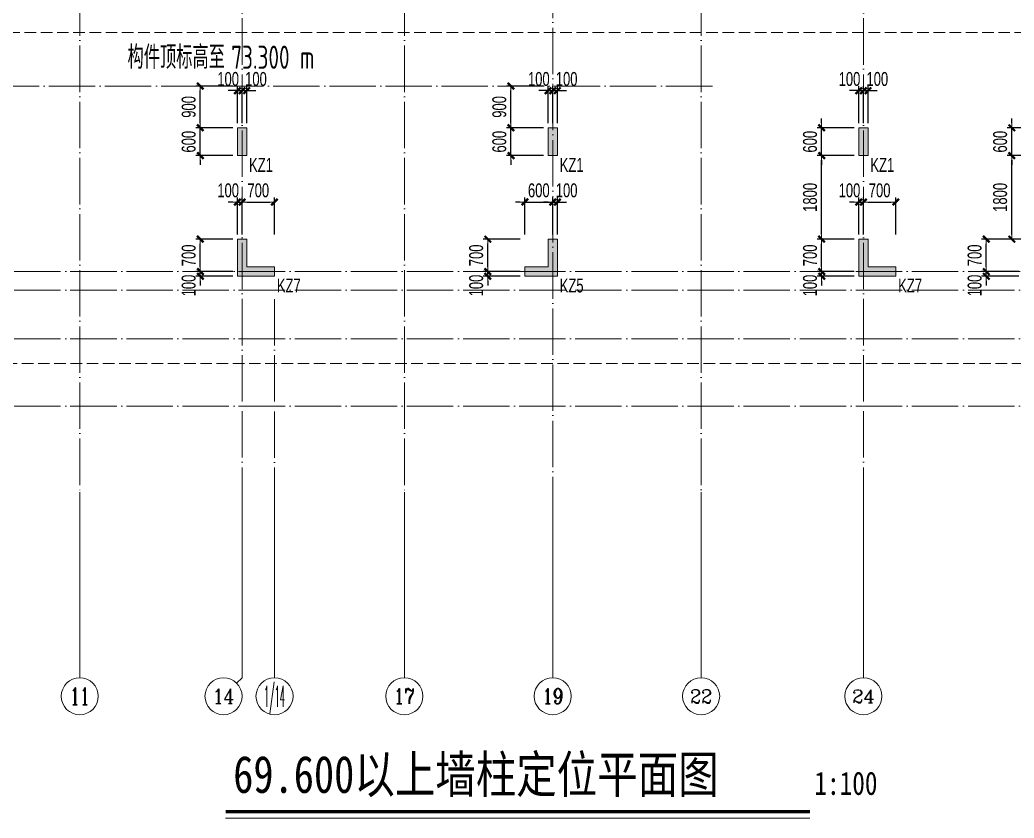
# Model space of a CAD drawing. Extents: x -129922 to 1190196, y -520662 to 139923.
# Drawn here: x 309305 to 330747, y -421950 to -404746 of the extents above; entities that cross this region are included whole.
import ezdxf
from ezdxf.enums import TextEntityAlignment as Align

# ---------------------------------------------------------------- set-up
doc = ezdxf.new("R2010")
doc.units = 0
doc.header["$LTSCALE"] = 1000
doc.header["$MEASUREMENT"] = 0
doc.linetypes.add('DASH', pattern=[0.35, 0.25, -0.1])
doc.linetypes.add('DOTE', pattern=[2.42, 2, -0.2, 0.02, -0.2])
for name, color, linetype, lineweight in [('A-标注-轴号', 3, 'Continuous', 15), ('A-标注-轴号文字', 7, 'Continuous', 15), ('A-轴线-塔楼', 1, 'DOTE', 9), ('A-轴线-隔墙', 41, 'DOTE', 9), ('S-墙柱-DIM', 3, 'Continuous', 20), ('S-墙柱-HATCH', 251, 'Continuous', 9), ('S-墙柱-WALL', 6, 'Continuous', 20), ('S-板-BEAM', 4, 'DASH', 20), ('S-板-文字', 7, 'Continuous', 20), ('S-通用-TEXT', 7, 'Continuous', 20)]:
    doc.layers.add(name, color=color, linetype=linetype, lineweight=lineweight)
doc.styles.add('_TCH_AXIS', font='COMPLEX.shx', dxfattribs={"bigfont": 'hztxt.shx'})
doc.styles.add('BW_Dim', font='Bweng.shx', dxfattribs={"width": 0.7, "bigfont": 'hztxt.shx'})
doc.styles.add('COMPLEX', font='COMPLEX')
doc.styles.add('TSSD_Dimension', font='tssdeng.shx', dxfattribs={"width": 0.7, "bigfont": 'HZTXT.SHX'})
doc.styles.add('黑体', font='', dxfattribs={"width": 0.8})
doc.styles.get('黑体').set_extended_font_data('SimHei')
doc.dimstyles.new('Cyz_100_100', dxfattribs={"dimtxt": 300, "dimasz": 100, "dimexe": 100, "dimexo": 100, "dimgap": 100, "dimtad": 1, "dimdec": 0, "dimzin": 0, "dimdsep": 46, "dimtxsty": 'BW_Dim', "dimblk": '_bwk', "dimcen": 0, "dimclrt": 7, "dimadec": 0, "dimazin": 0, "dimtfac": 1, "dimtdec": 0, "dimtix": 1, "dimtmove": 2, "dimatfit": 0, "dimfxl": 0, "dimtolj": 1, "dimtzin": 0, "dimarcsym": 0})

# ---------------------------------------------------------------- blocks, each defined once
blk = doc.blocks.new('_bwk')
blk.add_line((-1, 0), (0, 0))
at = {"const_width": 0.5}
blk.add_lwpolyline([(-0.7, -0.7), (0.7, 0.7)], dxfattribs=at)
blk = doc.blocks.new('*D373')
at = {"layer": 'Defpoints', "color": 0, "transparency": 16777216}
for p in [(313196, -410171), (313996, -410171), (313996, -410271)]:
    blk.add_point(p, dxfattribs=at)
at = {"layer": 'S-墙柱-DIM', "color": 0, "lineweight": -2, "transparency": 16777216}
for p, q in [((313896, -410171), (313096, -410171)), ((313196, -410071), (313196, -409971)), ((313196, -410271), (313196, -410171)), ((313896, -410271), (313096, -410271)), ((313196, -410371), (313196, -410471))]:
    blk.add_line(p, q, dxfattribs=at)
at = {"layer": 'S-墙柱-DIM', "color": 0, "lineweight": -2, "transparency": 16777216, "xscale": 100, "yscale": 100, "zscale": 100}
for p, rotation in [((313196, -410171), 270), ((313196, -410271), 90)]:
    blk.add_blockref('_bwk', p, dxfattribs=dict(at, rotation=rotation))
at = {"layer": 'S-墙柱-DIM', "color": 7, "transparency": 16777216, "insert": (312946, -410471), "char_height": 300, "attachment_point": 5, "rotation": 90, "style": 'BW_Dim'}
blk.add_mtext('\\A1;100', dxfattribs=at)
blk = doc.blocks.new('*D374')
at = {"layer": 'Defpoints', "color": 0, "transparency": 16777216}
for p in [(313196, -409471), (313996, -409471), (313996, -410171)]:
    blk.add_point(p, dxfattribs=at)
at = {"layer": 'S-墙柱-DIM', "color": 0, "lineweight": -2, "transparency": 16777216}
for p, q in [((313896, -409471), (313096, -409471)), ((313196, -410071), (313196, -409571)), ((313896, -410171), (313096, -410171))]:
    blk.add_line(p, q, dxfattribs=at)
at = {"layer": 'S-墙柱-DIM', "color": 0, "lineweight": -2, "transparency": 16777216, "xscale": 100, "yscale": 100, "zscale": 100}
for p, rotation in [((313196, -409471), 90), ((313196, -410171), 270)]:
    blk.add_blockref('_bwk', p, dxfattribs=dict(at, rotation=rotation))
at = {"layer": 'S-墙柱-DIM', "color": 7, "transparency": 16777216, "insert": (312946, -409821), "char_height": 300, "attachment_point": 5, "rotation": 90, "style": 'BW_Dim'}
blk.add_mtext('\\A1;700', dxfattribs=at)
blk = doc.blocks.new('*D375')
at = {"layer": 'Defpoints', "color": 0, "transparency": 16777216}
for p in [(314096, -408671), (313996, -409471), (314096, -409471)]:
    blk.add_point(p, dxfattribs=at)
at = {"layer": 'S-墙柱-DIM', "color": 0, "lineweight": -2, "transparency": 16777216}
for p, q in [((313896, -408671), (313796, -408671)), ((313996, -409371), (313996, -408571)), ((313996, -408671), (314096, -408671)), ((314096, -409371), (314096, -408571)), ((314196, -408671), (314296, -408671))]:
    blk.add_line(p, q, dxfattribs=at)
at = {"layer": 'S-墙柱-DIM', "color": 0, "lineweight": -2, "transparency": 16777216, "xscale": 100, "yscale": 100, "zscale": 100}
blk.add_blockref('_bwk', (313996, -408671), dxfattribs=at)
at = {"layer": 'S-墙柱-DIM', "color": 0, "lineweight": -2, "transparency": 16777216, "xscale": 100, "yscale": 100, "zscale": 100, "rotation": 180}
blk.add_blockref('_bwk', (314096, -408671), dxfattribs=at)
at = {"layer": 'S-墙柱-DIM', "color": 7, "transparency": 16777216, "insert": (313796, -408421), "char_height": 300, "attachment_point": 5, "style": 'BW_Dim'}
blk.add_mtext('\\A1;100', dxfattribs=at)
blk = doc.blocks.new('*D376')
at = {"layer": 'Defpoints', "color": 0, "transparency": 16777216}
for p in [(314796, -408671), (314096, -409471), (314796, -409471)]:
    blk.add_point(p, dxfattribs=at)
at = {"layer": 'S-墙柱-DIM', "color": 0, "lineweight": -2, "transparency": 16777216}
for p, q in [((314096, -409371), (314096, -408571)), ((314196, -408671), (314696, -408671)), ((314796, -409371), (314796, -408571))]:
    blk.add_line(p, q, dxfattribs=at)
at = {"layer": 'S-墙柱-DIM', "color": 0, "lineweight": -2, "transparency": 16777216, "xscale": 100, "yscale": 100, "zscale": 100, "rotation": 180}
blk.add_blockref('_bwk', (314096, -408671), dxfattribs=at)
at = {"layer": 'S-墙柱-DIM', "color": 0, "lineweight": -2, "transparency": 16777216, "xscale": 100, "yscale": 100, "zscale": 100}
blk.add_blockref('_bwk', (314796, -408671), dxfattribs=at)
at = {"layer": 'S-墙柱-DIM', "color": 7, "transparency": 16777216, "insert": (314446, -408421), "char_height": 300, "attachment_point": 5, "style": 'BW_Dim'}
blk.add_mtext('\\A1;700', dxfattribs=at)
blk = doc.blocks.new('*D377')
at = {"layer": 'Defpoints', "color": 0, "transparency": 16777216}
for p in [(313196, -407071), (313996, -407071), (313996, -407671)]:
    blk.add_point(p, dxfattribs=at)
at = {"layer": 'S-墙柱-DIM', "color": 0, "lineweight": -2, "transparency": 16777216}
for p, q in [((313196, -406971), (313196, -406871)), ((313896, -407071), (313096, -407071)), ((313196, -407671), (313196, -407071)), ((313896, -407671), (313096, -407671)), ((313196, -407771), (313196, -407871))]:
    blk.add_line(p, q, dxfattribs=at)
at = {"layer": 'S-墙柱-DIM', "color": 0, "lineweight": -2, "transparency": 16777216, "xscale": 100, "yscale": 100, "zscale": 100}
for p, rotation in [((313196, -407071), 270), ((313196, -407671), 90)]:
    blk.add_blockref('_bwk', p, dxfattribs=dict(at, rotation=rotation))
at = {"layer": 'S-墙柱-DIM', "color": 7, "transparency": 16777216, "insert": (312946, -407371), "char_height": 300, "attachment_point": 5, "rotation": 90, "style": 'BW_Dim'}
blk.add_mtext('\\A1;600', dxfattribs=at)
blk = doc.blocks.new('*D378')
at = {"layer": 'Defpoints', "color": 0, "transparency": 16777216}
for p in [(313196, -406171), (313996, -406171), (313996, -407071)]:
    blk.add_point(p, dxfattribs=at)
at = {"layer": 'S-墙柱-DIM', "color": 0, "lineweight": -2, "transparency": 16777216}
for p, q in [((313896, -406171), (313096, -406171)), ((313196, -406971), (313196, -406271)), ((313896, -407071), (313096, -407071))]:
    blk.add_line(p, q, dxfattribs=at)
at = {"layer": 'S-墙柱-DIM', "color": 0, "lineweight": -2, "transparency": 16777216, "xscale": 100, "yscale": 100, "zscale": 100}
for p, rotation in [((313196, -406171), 90), ((313196, -407071), 270)]:
    blk.add_blockref('_bwk', p, dxfattribs=dict(at, rotation=rotation))
at = {"layer": 'S-墙柱-DIM', "color": 7, "transparency": 16777216, "insert": (312946, -406621), "char_height": 300, "attachment_point": 5, "rotation": 90, "style": 'BW_Dim'}
blk.add_mtext('\\A1;900', dxfattribs=at)
blk = doc.blocks.new('*D379')
at = {"layer": 'Defpoints', "color": 0, "transparency": 16777216}
for p in [(314096, -406271), (313996, -407071), (314096, -407071)]:
    blk.add_point(p, dxfattribs=at)
at = {"layer": 'S-墙柱-DIM', "color": 0, "lineweight": -2, "transparency": 16777216}
for p, q in [((313896, -406271), (313796, -406271)), ((313996, -406971), (313996, -406171)), ((313996, -406271), (314096, -406271)), ((314096, -406971), (314096, -406171)), ((314196, -406271), (314296, -406271))]:
    blk.add_line(p, q, dxfattribs=at)
at = {"layer": 'S-墙柱-DIM', "color": 0, "lineweight": -2, "transparency": 16777216, "xscale": 100, "yscale": 100, "zscale": 100}
blk.add_blockref('_bwk', (313996, -406271), dxfattribs=at)
at = {"layer": 'S-墙柱-DIM', "color": 0, "lineweight": -2, "transparency": 16777216, "xscale": 100, "yscale": 100, "zscale": 100, "rotation": 180}
blk.add_blockref('_bwk', (314096, -406271), dxfattribs=at)
at = {"layer": 'S-墙柱-DIM', "color": 7, "transparency": 16777216, "insert": (313796, -406021), "char_height": 300, "attachment_point": 5, "style": 'BW_Dim'}
blk.add_mtext('\\A1;100', dxfattribs=at)
blk = doc.blocks.new('*D380')
at = {"layer": 'Defpoints', "color": 0, "transparency": 16777216}
for p in [(314196, -406271), (314096, -407071), (314196, -407071)]:
    blk.add_point(p, dxfattribs=at)
at = {"layer": 'S-墙柱-DIM', "color": 0, "lineweight": -2, "transparency": 16777216}
for p, q in [((313996, -406271), (313896, -406271)), ((314096, -406971), (314096, -406171)), ((314096, -406271), (314196, -406271)), ((314196, -406971), (314196, -406171)), ((314296, -406271), (314396, -406271))]:
    blk.add_line(p, q, dxfattribs=at)
at = {"layer": 'S-墙柱-DIM', "color": 0, "lineweight": -2, "transparency": 16777216, "xscale": 100, "yscale": 100, "zscale": 100}
blk.add_blockref('_bwk', (314096, -406271), dxfattribs=at)
at = {"layer": 'S-墙柱-DIM', "color": 0, "lineweight": -2, "transparency": 16777216, "xscale": 100, "yscale": 100, "zscale": 100, "rotation": 180}
blk.add_blockref('_bwk', (314196, -406271), dxfattribs=at)
at = {"layer": 'S-墙柱-DIM', "color": 7, "transparency": 16777216, "insert": (314396, -406021), "char_height": 300, "attachment_point": 5, "style": 'BW_Dim'}
blk.add_mtext('\\A1;100', dxfattribs=at)
blk = doc.blocks.new('*D381')
at = {"layer": 'Defpoints', "color": 0, "transparency": 16777216}
for p in [(319396, -410171), (320196, -410171), (320196, -410271)]:
    blk.add_point(p, dxfattribs=at)
at = {"layer": 'S-墙柱-DIM', "color": 0, "lineweight": -2, "transparency": 16777216}
for p, q in [((320096, -410171), (319296, -410171)), ((319396, -410071), (319396, -409971)), ((319396, -410271), (319396, -410171)), ((320096, -410271), (319296, -410271)), ((319396, -410371), (319396, -410471))]:
    blk.add_line(p, q, dxfattribs=at)
at = {"layer": 'S-墙柱-DIM', "color": 0, "lineweight": -2, "transparency": 16777216, "xscale": 100, "yscale": 100, "zscale": 100}
for p, rotation in [((319396, -410171), 270), ((319396, -410271), 90)]:
    blk.add_blockref('_bwk', p, dxfattribs=dict(at, rotation=rotation))
at = {"layer": 'S-墙柱-DIM', "color": 7, "transparency": 16777216, "insert": (319146, -410471), "char_height": 300, "attachment_point": 5, "rotation": 90, "style": 'BW_Dim'}
blk.add_mtext('\\A1;100', dxfattribs=at)
blk = doc.blocks.new('*D382')
at = {"layer": 'Defpoints', "color": 0, "transparency": 16777216}
for p in [(319396, -409471), (320196, -409471), (320196, -410171)]:
    blk.add_point(p, dxfattribs=at)
at = {"layer": 'S-墙柱-DIM', "color": 0, "lineweight": -2, "transparency": 16777216}
for p, q in [((320096, -409471), (319296, -409471)), ((319396, -410071), (319396, -409571)), ((320096, -410171), (319296, -410171))]:
    blk.add_line(p, q, dxfattribs=at)
at = {"layer": 'S-墙柱-DIM', "color": 0, "lineweight": -2, "transparency": 16777216, "xscale": 100, "yscale": 100, "zscale": 100}
for p, rotation in [((319396, -409471), 90), ((319396, -410171), 270)]:
    blk.add_blockref('_bwk', p, dxfattribs=dict(at, rotation=rotation))
at = {"layer": 'S-墙柱-DIM', "color": 7, "transparency": 16777216, "insert": (319146, -409821), "char_height": 300, "attachment_point": 5, "rotation": 90, "style": 'BW_Dim'}
blk.add_mtext('\\A1;700', dxfattribs=at)
blk = doc.blocks.new('*D383')
at = {"layer": 'Defpoints', "color": 0, "transparency": 16777216}
for p in [(320796, -408671), (320196, -409471), (320796, -409471)]:
    blk.add_point(p, dxfattribs=at)
at = {"layer": 'S-墙柱-DIM', "color": 0, "lineweight": -2, "transparency": 16777216}
for p, q in [((320096, -408671), (319996, -408671)), ((320196, -409371), (320196, -408571)), ((320196, -408671), (320796, -408671)), ((320796, -409371), (320796, -408571)), ((320896, -408671), (320996, -408671))]:
    blk.add_line(p, q, dxfattribs=at)
at = {"layer": 'S-墙柱-DIM', "color": 0, "lineweight": -2, "transparency": 16777216, "xscale": 100, "yscale": 100, "zscale": 100}
blk.add_blockref('_bwk', (320196, -408671), dxfattribs=at)
at = {"layer": 'S-墙柱-DIM', "color": 0, "lineweight": -2, "transparency": 16777216, "xscale": 100, "yscale": 100, "zscale": 100, "rotation": 180}
blk.add_blockref('_bwk', (320796, -408671), dxfattribs=at)
at = {"layer": 'S-墙柱-DIM', "color": 7, "transparency": 16777216, "insert": (320496, -408421), "char_height": 300, "attachment_point": 5, "style": 'BW_Dim'}
blk.add_mtext('\\A1;600', dxfattribs=at)
blk = doc.blocks.new('*D384')
at = {"layer": 'Defpoints', "color": 0, "transparency": 16777216}
for p in [(320896, -408671), (320796, -409471), (320896, -409471)]:
    blk.add_point(p, dxfattribs=at)
at = {"layer": 'S-墙柱-DIM', "color": 0, "lineweight": -2, "transparency": 16777216}
for p, q in [((320696, -408671), (320596, -408671)), ((320796, -409371), (320796, -408571)), ((320796, -408671), (320896, -408671)), ((320896, -409371), (320896, -408571)), ((320996, -408671), (321096, -408671))]:
    blk.add_line(p, q, dxfattribs=at)
at = {"layer": 'S-墙柱-DIM', "color": 0, "lineweight": -2, "transparency": 16777216, "xscale": 100, "yscale": 100, "zscale": 100}
blk.add_blockref('_bwk', (320796, -408671), dxfattribs=at)
at = {"layer": 'S-墙柱-DIM', "color": 0, "lineweight": -2, "transparency": 16777216, "xscale": 100, "yscale": 100, "zscale": 100, "rotation": 180}
blk.add_blockref('_bwk', (320896, -408671), dxfattribs=at)
at = {"layer": 'S-墙柱-DIM', "color": 7, "transparency": 16777216, "insert": (321096, -408421), "char_height": 300, "attachment_point": 5, "style": 'BW_Dim'}
blk.add_mtext('\\A1;100', dxfattribs=at)
blk = doc.blocks.new('*D385')
at = {"layer": 'Defpoints', "color": 0, "transparency": 16777216}
for p in [(319896, -407071), (320696, -407071), (320696, -407671)]:
    blk.add_point(p, dxfattribs=at)
at = {"layer": 'S-墙柱-DIM', "color": 0, "lineweight": -2, "transparency": 16777216}
for p, q in [((319896, -406971), (319896, -406871)), ((320596, -407071), (319796, -407071)), ((319896, -407671), (319896, -407071)), ((320596, -407671), (319796, -407671)), ((319896, -407771), (319896, -407871))]:
    blk.add_line(p, q, dxfattribs=at)
at = {"layer": 'S-墙柱-DIM', "color": 0, "lineweight": -2, "transparency": 16777216, "xscale": 100, "yscale": 100, "zscale": 100}
for p, rotation in [((319896, -407071), 270), ((319896, -407671), 90)]:
    blk.add_blockref('_bwk', p, dxfattribs=dict(at, rotation=rotation))
at = {"layer": 'S-墙柱-DIM', "color": 7, "transparency": 16777216, "insert": (319646, -407371), "char_height": 300, "attachment_point": 5, "rotation": 90, "style": 'BW_Dim'}
blk.add_mtext('\\A1;600', dxfattribs=at)
blk = doc.blocks.new('*D386')
at = {"layer": 'Defpoints', "color": 0, "transparency": 16777216}
for p in [(319896, -406171), (320696, -406171), (320696, -407071)]:
    blk.add_point(p, dxfattribs=at)
at = {"layer": 'S-墙柱-DIM', "color": 0, "lineweight": -2, "transparency": 16777216}
for p, q in [((320596, -406171), (319796, -406171)), ((319896, -406971), (319896, -406271)), ((320596, -407071), (319796, -407071))]:
    blk.add_line(p, q, dxfattribs=at)
at = {"layer": 'S-墙柱-DIM', "color": 0, "lineweight": -2, "transparency": 16777216, "xscale": 100, "yscale": 100, "zscale": 100}
for p, rotation in [((319896, -406171), 90), ((319896, -407071), 270)]:
    blk.add_blockref('_bwk', p, dxfattribs=dict(at, rotation=rotation))
at = {"layer": 'S-墙柱-DIM', "color": 7, "transparency": 16777216, "insert": (319646, -406621), "char_height": 300, "attachment_point": 5, "rotation": 90, "style": 'BW_Dim'}
blk.add_mtext('\\A1;900', dxfattribs=at)
blk = doc.blocks.new('*D387')
at = {"layer": 'Defpoints', "color": 0, "transparency": 16777216}
for p in [(320796, -406271), (320696, -407071), (320796, -407071)]:
    blk.add_point(p, dxfattribs=at)
at = {"layer": 'S-墙柱-DIM', "color": 0, "lineweight": -2, "transparency": 16777216}
for p, q in [((320596, -406271), (320496, -406271)), ((320696, -406971), (320696, -406171)), ((320696, -406271), (320796, -406271)), ((320796, -406971), (320796, -406171)), ((320896, -406271), (320996, -406271))]:
    blk.add_line(p, q, dxfattribs=at)
at = {"layer": 'S-墙柱-DIM', "color": 0, "lineweight": -2, "transparency": 16777216, "xscale": 100, "yscale": 100, "zscale": 100}
blk.add_blockref('_bwk', (320696, -406271), dxfattribs=at)
at = {"layer": 'S-墙柱-DIM', "color": 0, "lineweight": -2, "transparency": 16777216, "xscale": 100, "yscale": 100, "zscale": 100, "rotation": 180}
blk.add_blockref('_bwk', (320796, -406271), dxfattribs=at)
at = {"layer": 'S-墙柱-DIM', "color": 7, "transparency": 16777216, "insert": (320496, -406021), "char_height": 300, "attachment_point": 5, "style": 'BW_Dim'}
blk.add_mtext('\\A1;100', dxfattribs=at)
blk = doc.blocks.new('*D388')
at = {"layer": 'Defpoints', "color": 0, "transparency": 16777216}
for p in [(320896, -406271), (320796, -407071), (320896, -407071)]:
    blk.add_point(p, dxfattribs=at)
at = {"layer": 'S-墙柱-DIM', "color": 0, "lineweight": -2, "transparency": 16777216}
for p, q in [((320696, -406271), (320596, -406271)), ((320796, -406971), (320796, -406171)), ((320796, -406271), (320896, -406271)), ((320896, -406971), (320896, -406171)), ((320996, -406271), (321096, -406271))]:
    blk.add_line(p, q, dxfattribs=at)
at = {"layer": 'S-墙柱-DIM', "color": 0, "lineweight": -2, "transparency": 16777216, "xscale": 100, "yscale": 100, "zscale": 100}
blk.add_blockref('_bwk', (320796, -406271), dxfattribs=at)
at = {"layer": 'S-墙柱-DIM', "color": 0, "lineweight": -2, "transparency": 16777216, "xscale": 100, "yscale": 100, "zscale": 100, "rotation": 180}
blk.add_blockref('_bwk', (320896, -406271), dxfattribs=at)
at = {"layer": 'S-墙柱-DIM', "color": 7, "transparency": 16777216, "insert": (321096, -406021), "char_height": 300, "attachment_point": 5, "style": 'BW_Dim'}
blk.add_mtext('\\A1;100', dxfattribs=at)
blk = doc.blocks.new('*D389')
at = {"layer": 'Defpoints', "color": 0, "transparency": 16777216}
for p in [(326596, -410171), (327396, -410171), (327396, -410271)]:
    blk.add_point(p, dxfattribs=at)
at = {"layer": 'S-墙柱-DIM', "color": 0, "lineweight": -2, "transparency": 16777216}
for p, q in [((327296, -410171), (326496, -410171)), ((326596, -410071), (326596, -409971)), ((326596, -410271), (326596, -410171)), ((327296, -410271), (326496, -410271)), ((326596, -410371), (326596, -410471))]:
    blk.add_line(p, q, dxfattribs=at)
at = {"layer": 'S-墙柱-DIM', "color": 0, "lineweight": -2, "transparency": 16777216, "xscale": 100, "yscale": 100, "zscale": 100}
for p, rotation in [((326596, -410171), 270), ((326596, -410271), 90)]:
    blk.add_blockref('_bwk', p, dxfattribs=dict(at, rotation=rotation))
at = {"layer": 'S-墙柱-DIM', "color": 7, "transparency": 16777216, "insert": (326346, -410471), "char_height": 300, "attachment_point": 5, "rotation": 90, "style": 'BW_Dim'}
blk.add_mtext('\\A1;100', dxfattribs=at)
blk = doc.blocks.new('*D390')
at = {"layer": 'Defpoints', "color": 0, "transparency": 16777216}
for p in [(326596, -409471), (327396, -409471), (327396, -410171)]:
    blk.add_point(p, dxfattribs=at)
at = {"layer": 'S-墙柱-DIM', "color": 0, "lineweight": -2, "transparency": 16777216}
for p, q in [((327296, -409471), (326496, -409471)), ((326596, -410071), (326596, -409571)), ((327296, -410171), (326496, -410171))]:
    blk.add_line(p, q, dxfattribs=at)
at = {"layer": 'S-墙柱-DIM', "color": 0, "lineweight": -2, "transparency": 16777216, "xscale": 100, "yscale": 100, "zscale": 100}
for p, rotation in [((326596, -409471), 90), ((326596, -410171), 270)]:
    blk.add_blockref('_bwk', p, dxfattribs=dict(at, rotation=rotation))
at = {"layer": 'S-墙柱-DIM', "color": 7, "transparency": 16777216, "insert": (326346, -409821), "char_height": 300, "attachment_point": 5, "rotation": 90, "style": 'BW_Dim'}
blk.add_mtext('\\A1;700', dxfattribs=at)
blk = doc.blocks.new('*D391')
at = {"layer": 'Defpoints', "color": 0, "transparency": 16777216}
for p in [(327496, -408671), (327396, -409471), (327496, -409471)]:
    blk.add_point(p, dxfattribs=at)
at = {"layer": 'S-墙柱-DIM', "color": 0, "lineweight": -2, "transparency": 16777216}
for p, q in [((327296, -408671), (327196, -408671)), ((327396, -409371), (327396, -408571)), ((327396, -408671), (327496, -408671)), ((327496, -409371), (327496, -408571)), ((327596, -408671), (327696, -408671))]:
    blk.add_line(p, q, dxfattribs=at)
at = {"layer": 'S-墙柱-DIM', "color": 0, "lineweight": -2, "transparency": 16777216, "xscale": 100, "yscale": 100, "zscale": 100}
blk.add_blockref('_bwk', (327396, -408671), dxfattribs=at)
at = {"layer": 'S-墙柱-DIM', "color": 0, "lineweight": -2, "transparency": 16777216, "xscale": 100, "yscale": 100, "zscale": 100, "rotation": 180}
blk.add_blockref('_bwk', (327496, -408671), dxfattribs=at)
at = {"layer": 'S-墙柱-DIM', "color": 7, "transparency": 16777216, "insert": (327196, -408421), "char_height": 300, "attachment_point": 5, "style": 'BW_Dim'}
blk.add_mtext('\\A1;100', dxfattribs=at)
blk = doc.blocks.new('*D392')
at = {"layer": 'Defpoints', "color": 0, "transparency": 16777216}
for p in [(328196, -408671), (327496, -409471), (328196, -409471)]:
    blk.add_point(p, dxfattribs=at)
at = {"layer": 'S-墙柱-DIM', "color": 0, "lineweight": -2, "transparency": 16777216}
for p, q in [((327496, -409371), (327496, -408571)), ((327596, -408671), (328096, -408671)), ((328196, -409371), (328196, -408571))]:
    blk.add_line(p, q, dxfattribs=at)
at = {"layer": 'S-墙柱-DIM', "color": 0, "lineweight": -2, "transparency": 16777216, "xscale": 100, "yscale": 100, "zscale": 100, "rotation": 180}
blk.add_blockref('_bwk', (327496, -408671), dxfattribs=at)
at = {"layer": 'S-墙柱-DIM', "color": 0, "lineweight": -2, "transparency": 16777216, "xscale": 100, "yscale": 100, "zscale": 100}
blk.add_blockref('_bwk', (328196, -408671), dxfattribs=at)
at = {"layer": 'S-墙柱-DIM', "color": 7, "transparency": 16777216, "insert": (327846, -408421), "char_height": 300, "attachment_point": 5, "style": 'BW_Dim'}
blk.add_mtext('\\A1;700', dxfattribs=at)
blk = doc.blocks.new('*D393')
at = {"layer": 'Defpoints', "color": 0, "transparency": 16777216}
for p in [(326596, -407671), (327396, -407671), (327396, -409471)]:
    blk.add_point(p, dxfattribs=at)
at = {"layer": 'S-墙柱-DIM', "color": 0, "lineweight": -2, "transparency": 16777216}
for p, q in [((327296, -407671), (326496, -407671)), ((326596, -409371), (326596, -407771)), ((327296, -409471), (326496, -409471))]:
    blk.add_line(p, q, dxfattribs=at)
at = {"layer": 'S-墙柱-DIM', "color": 0, "lineweight": -2, "transparency": 16777216, "xscale": 100, "yscale": 100, "zscale": 100}
for p, rotation in [((326596, -407671), 90), ((326596, -409471), 270)]:
    blk.add_blockref('_bwk', p, dxfattribs=dict(at, rotation=rotation))
at = {"layer": 'S-墙柱-DIM', "color": 7, "transparency": 16777216, "insert": (326346, -408571), "char_height": 300, "attachment_point": 5, "rotation": 90, "style": 'BW_Dim'}
blk.add_mtext('\\A1;1800', dxfattribs=at)
blk = doc.blocks.new('*D394')
at = {"layer": 'Defpoints', "color": 0, "transparency": 16777216}
for p in [(326596, -407071), (327396, -407071), (327396, -407671)]:
    blk.add_point(p, dxfattribs=at)
at = {"layer": 'S-墙柱-DIM', "color": 0, "lineweight": -2, "transparency": 16777216}
for p, q in [((326596, -406971), (326596, -406871)), ((327296, -407071), (326496, -407071)), ((326596, -407671), (326596, -407071)), ((327296, -407671), (326496, -407671)), ((326596, -407771), (326596, -407871))]:
    blk.add_line(p, q, dxfattribs=at)
at = {"layer": 'S-墙柱-DIM', "color": 0, "lineweight": -2, "transparency": 16777216, "xscale": 100, "yscale": 100, "zscale": 100}
for p, rotation in [((326596, -407071), 270), ((326596, -407671), 90)]:
    blk.add_blockref('_bwk', p, dxfattribs=dict(at, rotation=rotation))
at = {"layer": 'S-墙柱-DIM', "color": 7, "transparency": 16777216, "insert": (326346, -407371), "char_height": 300, "attachment_point": 5, "rotation": 90, "style": 'BW_Dim'}
blk.add_mtext('\\A1;600', dxfattribs=at)
blk = doc.blocks.new('*D395')
at = {"layer": 'Defpoints', "color": 0, "transparency": 16777216}
for p in [(327496, -406271), (327396, -407071), (327496, -407071)]:
    blk.add_point(p, dxfattribs=at)
at = {"layer": 'S-墙柱-DIM', "color": 0, "lineweight": -2, "transparency": 16777216}
for p, q in [((327296, -406271), (327196, -406271)), ((327396, -406971), (327396, -406171)), ((327396, -406271), (327496, -406271)), ((327496, -406971), (327496, -406171)), ((327596, -406271), (327696, -406271))]:
    blk.add_line(p, q, dxfattribs=at)
at = {"layer": 'S-墙柱-DIM', "color": 0, "lineweight": -2, "transparency": 16777216, "xscale": 100, "yscale": 100, "zscale": 100}
blk.add_blockref('_bwk', (327396, -406271), dxfattribs=at)
at = {"layer": 'S-墙柱-DIM', "color": 0, "lineweight": -2, "transparency": 16777216, "xscale": 100, "yscale": 100, "zscale": 100, "rotation": 180}
blk.add_blockref('_bwk', (327496, -406271), dxfattribs=at)
at = {"layer": 'S-墙柱-DIM', "color": 7, "transparency": 16777216, "insert": (327196, -406021), "char_height": 300, "attachment_point": 5, "style": 'BW_Dim'}
blk.add_mtext('\\A1;100', dxfattribs=at)
blk = doc.blocks.new('*D396')
at = {"layer": 'Defpoints', "color": 0, "transparency": 16777216}
for p in [(327596, -406271), (327496, -407071), (327596, -407071)]:
    blk.add_point(p, dxfattribs=at)
at = {"layer": 'S-墙柱-DIM', "color": 0, "lineweight": -2, "transparency": 16777216}
for p, q in [((327396, -406271), (327296, -406271)), ((327496, -406971), (327496, -406171)), ((327496, -406271), (327596, -406271)), ((327596, -406971), (327596, -406171)), ((327696, -406271), (327796, -406271))]:
    blk.add_line(p, q, dxfattribs=at)
at = {"layer": 'S-墙柱-DIM', "color": 0, "lineweight": -2, "transparency": 16777216, "xscale": 100, "yscale": 100, "zscale": 100}
blk.add_blockref('_bwk', (327496, -406271), dxfattribs=at)
at = {"layer": 'S-墙柱-DIM', "color": 0, "lineweight": -2, "transparency": 16777216, "xscale": 100, "yscale": 100, "zscale": 100, "rotation": 180}
blk.add_blockref('_bwk', (327596, -406271), dxfattribs=at)
at = {"layer": 'S-墙柱-DIM', "color": 7, "transparency": 16777216, "insert": (327796, -406021), "char_height": 300, "attachment_point": 5, "style": 'BW_Dim'}
blk.add_mtext('\\A1;100', dxfattribs=at)
blk = doc.blocks.new('*D397')
at = {"layer": 'Defpoints', "color": 0, "transparency": 16777216}
for p in [(330696, -407671), (331496, -407671), (331496, -409471)]:
    blk.add_point(p, dxfattribs=at)
at = {"layer": 'S-墙柱-DIM', "color": 0, "lineweight": -2, "transparency": 16777216}
for p, q in [((331396, -407671), (330596, -407671)), ((330696, -409371), (330696, -407771)), ((331396, -409471), (330596, -409471))]:
    blk.add_line(p, q, dxfattribs=at)
at = {"layer": 'S-墙柱-DIM', "color": 0, "lineweight": -2, "transparency": 16777216, "xscale": 100, "yscale": 100, "zscale": 100}
for p, rotation in [((330696, -407671), 90), ((330696, -409471), 270)]:
    blk.add_blockref('_bwk', p, dxfattribs=dict(at, rotation=rotation))
at = {"layer": 'S-墙柱-DIM', "color": 7, "transparency": 16777216, "insert": (330446, -408571), "char_height": 300, "attachment_point": 5, "rotation": 90, "style": 'BW_Dim'}
blk.add_mtext('\\A1;1800', dxfattribs=at)
blk = doc.blocks.new('*D398')
at = {"layer": 'Defpoints', "color": 0, "transparency": 16777216}
for p in [(330696, -407071), (331496, -407071), (331496, -407671)]:
    blk.add_point(p, dxfattribs=at)
at = {"layer": 'S-墙柱-DIM', "color": 0, "lineweight": -2, "transparency": 16777216}
for p, q in [((330696, -406971), (330696, -406871)), ((331396, -407071), (330596, -407071)), ((330696, -407671), (330696, -407071)), ((331396, -407671), (330596, -407671)), ((330696, -407771), (330696, -407871))]:
    blk.add_line(p, q, dxfattribs=at)
at = {"layer": 'S-墙柱-DIM', "color": 0, "lineweight": -2, "transparency": 16777216, "xscale": 100, "yscale": 100, "zscale": 100}
for p, rotation in [((330696, -407071), 270), ((330696, -407671), 90)]:
    blk.add_blockref('_bwk', p, dxfattribs=dict(at, rotation=rotation))
at = {"layer": 'S-墙柱-DIM', "color": 7, "transparency": 16777216, "insert": (330446, -407371), "char_height": 300, "attachment_point": 5, "rotation": 90, "style": 'BW_Dim'}
blk.add_mtext('\\A1;600', dxfattribs=at)
blk = doc.blocks.new('*D401')
at = {"layer": 'Defpoints', "color": 0, "transparency": 16777216}
for p in [(330146, -410171), (330946, -410171), (330946, -410271)]:
    blk.add_point(p, dxfattribs=at)
at = {"layer": 'S-墙柱-DIM', "color": 0, "lineweight": -2, "transparency": 16777216}
for p, q in [((330846, -410171), (330046, -410171)), ((330146, -410071), (330146, -409971)), ((330146, -410271), (330146, -410171)), ((330846, -410271), (330046, -410271)), ((330146, -410371), (330146, -410471))]:
    blk.add_line(p, q, dxfattribs=at)
at = {"layer": 'S-墙柱-DIM', "color": 0, "lineweight": -2, "transparency": 16777216, "xscale": 100, "yscale": 100, "zscale": 100}
for p, rotation in [((330146, -410171), 270), ((330146, -410271), 90)]:
    blk.add_blockref('_bwk', p, dxfattribs=dict(at, rotation=rotation))
at = {"layer": 'S-墙柱-DIM', "color": 7, "transparency": 16777216, "insert": (329896, -410471), "char_height": 300, "attachment_point": 5, "rotation": 90, "style": 'BW_Dim'}
blk.add_mtext('\\A1;100', dxfattribs=at)
blk = doc.blocks.new('*D402')
at = {"layer": 'Defpoints', "color": 0, "transparency": 16777216}
for p in [(330146, -409471), (330946, -409471), (330946, -410171)]:
    blk.add_point(p, dxfattribs=at)
at = {"layer": 'S-墙柱-DIM', "color": 0, "lineweight": -2, "transparency": 16777216}
for p, q in [((330846, -409471), (330046, -409471)), ((330146, -410071), (330146, -409571)), ((330846, -410171), (330046, -410171))]:
    blk.add_line(p, q, dxfattribs=at)
at = {"layer": 'S-墙柱-DIM', "color": 0, "lineweight": -2, "transparency": 16777216, "xscale": 100, "yscale": 100, "zscale": 100}
for p, rotation in [((330146, -409471), 90), ((330146, -410171), 270)]:
    blk.add_blockref('_bwk', p, dxfattribs=dict(at, rotation=rotation))
at = {"layer": 'S-墙柱-DIM', "color": 7, "transparency": 16777216, "insert": (329896, -409821), "char_height": 300, "attachment_point": 5, "rotation": 90, "style": 'BW_Dim'}
blk.add_mtext('\\A1;700', dxfattribs=at)
blk = doc.blocks.new('_AXISO')
blk.add_circle((0, 0), 0.5)
at = {"layer": 'S-板-文字', "style": 'COMPLEX', "width": 1.041667}
blk.add_attdef('A', text='', height=0.56, dxfattribs=at).set_placement((-0.25, -0.28), (0.25, -0.28), align=Align.FIT)
blk = doc.blocks.new('ZHOUWANG3')
at = {"layer": 'A-标注-轴号'}
for p, q in [((108752, 226834), (108752, 222834)), ((112252, 226834), (112252, 222834)), ((112952, 226834), (112952, 222834)), ((115752, 226834), (115752, 222834)), ((118952, 226834), (118952, 222834)), ((122152, 226834), (122152, 222834)), ((125652, 226834), (125652, 222834)), ((112135, 222716), (112252, 222834))]:
    blk.add_line(p, q, dxfattribs=at)
at = {"layer": 'A-轴线-塔楼', "linetype": 'DOTE', "ltscale": 0.5}
for p, q in [((118952, 248942), (118952, 226834)), ((112252, 241886), (112252, 226834)), ((125652, 241886), (125652, 226834)), ((108752, 240086), (108752, 226834)), ((115752, 240086), (115752, 226834)), ((122152, 240086), (122152, 225988)), ((122394, 235586), (101608, 235586)), ((139798, 231586), (85362, 231586)), ((112952, 230993), (112952, 226834)), ((139798, 228686), (85362, 228686))]:
    blk.add_line(p, q, dxfattribs=at)
at = {"layer": 'A-轴线-隔墙', "ltscale": 0.5}
for p, q in [((139798, 231186), (85362, 231186)), ((139798, 230136), (85362, 230136))]:
    blk.add_line(p, q, dxfattribs=at)
at = {"layer": 'A-标注-轴号'}
ref = blk.add_blockref('_AXISO', (108752, 222434), dxfattribs=dict(at, xscale=800, yscale=800, zscale=800))
ref.add_attrib('A', '11', dxfattribs={"layer": 'A-标注-轴号文字', "height": 368.8, "style": '_TCH_AXIS'}).set_placement((108541, 222249), (108963, 222249), align=Align.FIT)
ref = blk.add_blockref('_AXISO', (111852, 222434), dxfattribs=dict(at, xscale=800, yscale=800, zscale=800))
ref.add_attrib('A', '14', dxfattribs={"layer": 'A-标注-轴号文字', "height": 314.1, "style": '_TCH_AXIS'}).set_placement((111620, 222277), (112084, 222277), align=Align.FIT)
ref = blk.add_blockref('_AXISO', (112952, 222434), dxfattribs=dict(at, xscale=800, yscale=800, zscale=800))
ref.add_attrib('A', '1/14', dxfattribs={"layer": 'A-标注-轴号文字', "height": 452.5, "style": '_TCH_AXIS', "width": 0.308824}).set_placement((112726, 222207), (113178, 222207), align=Align.FIT)
ref = blk.add_blockref('_AXISO', (115752, 222434), dxfattribs=dict(at, xscale=800, yscale=800, zscale=800))
ref.add_attrib('A', '17', dxfattribs={"layer": 'A-标注-轴号文字', "height": 328.4, "style": '_TCH_AXIS'}).set_placement((115525, 222269), (115979, 222269), align=Align.FIT)
ref = blk.add_blockref('_AXISO', (118952, 222434), dxfattribs=dict(at, xscale=800, yscale=800, zscale=800))
ref.add_attrib('A', '19', dxfattribs={"layer": 'A-标注-轴号文字', "height": 328.4, "style": '_TCH_AXIS'}).set_placement((118725, 222269), (119179, 222269), align=Align.FIT)
ref = blk.add_blockref('_AXISO', (122152, 222434), dxfattribs=dict(at, xscale=800, yscale=800, zscale=800))
ref.add_attrib('A', '22', dxfattribs={"layer": 'A-标注-轴号文字', "height": 294.3, "style": '_TCH_AXIS'}).set_placement((121914, 222286), (122390, 222286), align=Align.FIT)
ref = blk.add_blockref('_AXISO', (125652, 222434), dxfattribs=dict(at, xscale=800, yscale=800, zscale=800))
ref.add_attrib('A', '24', dxfattribs={"layer": 'A-标注-轴号文字', "height": 282.2, "style": '_TCH_AXIS'}).set_placement((125410, 222293), (125894, 222293), align=Align.FIT)

msp = doc.modelspace()

# ---------------------------------------------------------------- hatches: boundary and pattern name
at = {"layer": 'S-墙柱-HATCH'}
h = msp.add_hatch(color=256, dxfattribs=at)
h.dxf.hatch_style = 1
h.paths.add_polyline_path([(313996.4, -407070.7), (314196.4, -407070.7), (314196.4, -407670.7), (313996.4, -407670.7)])
h = msp.add_hatch(color=256, dxfattribs=at)
h.dxf.hatch_style = 1
h.paths.add_polyline_path([(320896.4, -407070.7), (320696.4, -407070.7), (320696.4, -407670.7), (320896.4, -407670.7)])
h = msp.add_hatch(color=256, dxfattribs=at)
h.dxf.hatch_style = 1
h.paths.add_polyline_path([(327596.4, -407070.7), (327396.4, -407070.7), (327396.4, -407670.7), (327596.4, -407670.7)])
h = msp.add_hatch(color=256, dxfattribs=at)
h.dxf.hatch_style = 1
h.paths.add_polyline_path([(313996.4, -410270.7), (313996.4, -409470.7), (314196.4, -409470.7), (314196.4, -410070.7), (314796.4, -410070.7), (314796.4, -410270.7)])
h = msp.add_hatch(color=256, dxfattribs=at)
h.dxf.hatch_style = 1
h.paths.add_polyline_path([(320896.4, -410270.7), (320896.4, -409470.7), (320696.4, -409470.7), (320696.4, -410070.7), (320196.4, -410070.7), (320196.4, -410270.7)])
h = msp.add_hatch(color=256, dxfattribs=at)
h.dxf.hatch_style = 1
h.paths.add_polyline_path([(327396.4, -410270.7), (327396.4, -409470.7), (327596.4, -409470.7), (327596.4, -410070.7), (328196.4, -410070.7), (328196.4, -410270.7)])

# ---------------------------------------------------------------- linework, layer by layer
at = {"layer": 'S-墙柱-WALL'}
for points in [[(313996.4, -407070.7), (314196.4, -407070.7), (314196.4, -407670.7), (313996.4, -407670.7)], [(320896.4, -407070.7), (320696.4, -407070.7), (320696.4, -407670.7), (320896.4, -407670.7)], [(327596.4, -407070.7), (327396.4, -407070.7), (327396.4, -407670.7), (327596.4, -407670.7)], [(313996.4, -410270.7), (313996.4, -409470.7), (314196.4, -409470.7), (314196.4, -410070.7), (314796.4, -410070.7), (314796.4, -410270.7)], [(320896.4, -410270.7), (320896.4, -409470.7), (320696.4, -409470.7), (320696.4, -410070.7), (320196.4, -410070.7), (320196.4, -410270.7)], [(327396.4, -410270.7), (327396.4, -409470.7), (327596.4, -409470.7), (327596.4, -410070.7), (328196.4, -410070.7), (328196.4, -410270.7)]]:
    msp.add_lwpolyline(points, close=True, dxfattribs=at)
at = {"layer": 'S-板-BEAM'}
msp.add_lwpolyline([(294006.4, -405020.7), (333046.4, -405020.7), (333046.4, -412150.7), (294006.4, -412150.7)], close=True, dxfattribs=at)
at = {"layer": 'S-通用-TEXT', "const_width": 70}
msp.add_lwpolyline([(313741.6, -421809.9), (326341.8, -421809.9)], dxfattribs=at)
at = {"layer": 'S-通用-TEXT'}
msp.add_lwpolyline([(313741.6, -421949.9), (326341.8, -421949.9)], dxfattribs=at)

# ---------------------------------------------------------------- block references
msp.add_blockref('ZHOUWANG3', (201844.5, -641757.1))

# ---------------------------------------------------------------- texts
at = {"layer": 'S-板-BEAM', "style": 'TSSD_Dimension', "width": 0.7}
for s, p in [('构件顶标高至', (311626.3, -405800.7)), ('m', (315343, -405800.7))]:
    msp.add_text(s, height=500, dxfattribs=at).set_placement(p)
at = {"layer": 'S-板-BEAM', "color": 6, "style": 'TSSD_Dimension', "width": 0.7}
msp.add_text('73.300', height=500, dxfattribs=at).set_placement((313862.2, -405800.7))
at = {"layer": 'S-通用-TEXT', "style": 'BW_Dim', "width": 0.7}
for s, p in [('KZ1', (314246.4, -407720.7)), ('KZ1', (320946.4, -407720.7)), ('KZ1', (327646.4, -407720.7)), ('KZ7', (314846.4, -410320.7)), ('KZ5', (320946.4, -410320.7)), ('KZ7', (328246.4, -410320.7))]:
    msp.add_text(s, height=300, dxfattribs=at).set_placement(p, align=Align.TOP_LEFT)
at = {"layer": 'S-通用-TEXT', "style": '黑体', "width": 0.8}
for s, height, p in [('69.600以上墙柱定位平面图', 800, (313904.9, -421406.5)), ('1:100', 500, (326439.6, -421449))]:
    msp.add_text(s, height=height, dxfattribs=at).set_placement(p)

# ---------------------------------------------------------------- dimensions: what is measured, and where the dimension line sits
at = {"layer": 'S-墙柱-DIM'}
for base, p1, p2, picture, middle in [((314096.4, -406270.7), (313996.4, -407070.7), (314096.4, -407070.7), '*D379', (313796.4, -406020.7)), ((314196.4, -406270.7), (314096.4, -407070.7), (314196.4, -407070.7), '*D380', (314396.4, -406020.7)), ((320796.4, -406270.7), (320696.4, -407070.7), (320796.4, -407070.7), '*D387', (320496.4, -406020.7)), ((320896.4, -406270.7), (320796.4, -407070.7), (320896.4, -407070.7), '*D388', (321096.4, -406020.7)), ((327496.4, -406270.7), (327396.4, -407070.7), (327496.4, -407070.7), '*D395', (327196.4, -406020.7)), ((327596.4, -406270.7), (327496.4, -407070.7), (327596.4, -407070.7), '*D396', (327796.4, -406020.7)), ((314096.4, -408670.7), (313996.4, -409470.7), (314096.4, -409470.7), '*D375', (313796.4, -408420.7)), ((320896.4, -408670.7), (320796.4, -409470.7), (320896.4, -409470.7), '*D384', (321096.4, -408420.7)), ((327496.4, -408670.7), (327396.4, -409470.7), (327496.4, -409470.7), '*D391', (327196.4, -408420.7))]:
    dim = msp.add_linear_dim(base=base, p1=p1, p2=p2, dimstyle='Cyz_100_100', dxfattribs=at)
    dim.commit()
    dim.dimension.update_dxf_attribs({"geometry": picture, "text_midpoint": middle, "dimtype": 128})
for base, p1, p2, picture, middle in [((313196.4, -406170.7), (313996.4, -407070.7), (313996.4, -406170.7), '*D378', (312946.4, -406620.7)), ((319896.4, -406170.7), (320696.4, -407070.7), (320696.4, -406170.7), '*D386', (319646.4, -406620.7)), ((313196.4, -407070.7), (313996.4, -407670.7), (313996.4, -407070.7), '*D377', (312946.4, -407370.7)), ((319896.4, -407070.7), (320696.4, -407670.7), (320696.4, -407070.7), '*D385', (319646.4, -407370.7)), ((326596.4, -407070.7), (327396.4, -407670.7), (327396.4, -407070.7), '*D394', (326346.4, -407370.7)), ((330696.4, -407070.7), (331496.4, -407670.7), (331496.4, -407070.7), '*D398', (330446.4, -407370.7)), ((326596.4, -407670.7), (327396.4, -409470.7), (327396.4, -407670.7), '*D393', (326346.4, -408570.7)), ((330696.4, -407670.7), (331496.4, -409470.7), (331496.4, -407670.7), '*D397', (330446.4, -408570.7)), ((313196.4, -409470.7), (313996.4, -410170.7), (313996.4, -409470.7), '*D374', (312946.4, -409820.7)), ((319396.4, -409470.7), (320196.4, -410170.7), (320196.4, -409470.7), '*D382', (319146.4, -409820.7)), ((326596.4, -409470.7), (327396.4, -410170.7), (327396.4, -409470.7), '*D390', (326346.4, -409820.7)), ((330146.4, -409470.7), (330946.4, -410170.7), (330946.4, -409470.7), '*D402', (329896.4, -409820.7))]:
    dim = msp.add_linear_dim(base=base, p1=p1, p2=p2, angle=90, dimstyle='Cyz_100_100', dxfattribs=at)
    dim.commit()
    dim.dimension.update_dxf_attribs({"geometry": picture, "text_midpoint": middle})
for base, p1, p2, picture, middle in [((314796.4, -408670.7), (314096.4, -409470.7), (314796.4, -409470.7), '*D376', (314446.4, -408420.7)), ((320796.4, -408670.7), (320196.4, -409470.7), (320796.4, -409470.7), '*D383', (320496.4, -408420.7)), ((328196.4, -408670.7), (327496.4, -409470.7), (328196.4, -409470.7), '*D392', (327846.4, -408420.7))]:
    dim = msp.add_linear_dim(base=base, p1=p1, p2=p2, dimstyle='Cyz_100_100', dxfattribs=at)
    dim.commit()
    dim.dimension.update_dxf_attribs({"geometry": picture, "text_midpoint": middle})
for base, p1, p2, picture, middle in [((313196.4, -410170.7), (313996.4, -410270.7), (313996.4, -410170.7), '*D373', (312946.4, -410470.7)), ((319396.4, -410170.7), (320196.4, -410270.7), (320196.4, -410170.7), '*D381', (319146.4, -410470.7)), ((326596.4, -410170.7), (327396.4, -410270.7), (327396.4, -410170.7), '*D389', (326346.4, -410470.7)), ((330146.4, -410170.7), (330946.4, -410270.7), (330946.4, -410170.7), '*D401', (329896.4, -410470.7))]:
    dim = msp.add_linear_dim(base=base, p1=p1, p2=p2, angle=90, dimstyle='Cyz_100_100', dxfattribs=at)
    dim.commit()
    dim.dimension.update_dxf_attribs({"geometry": picture, "text_midpoint": middle, "dimtype": 128})

doc.saveas('drawing.dxf')
